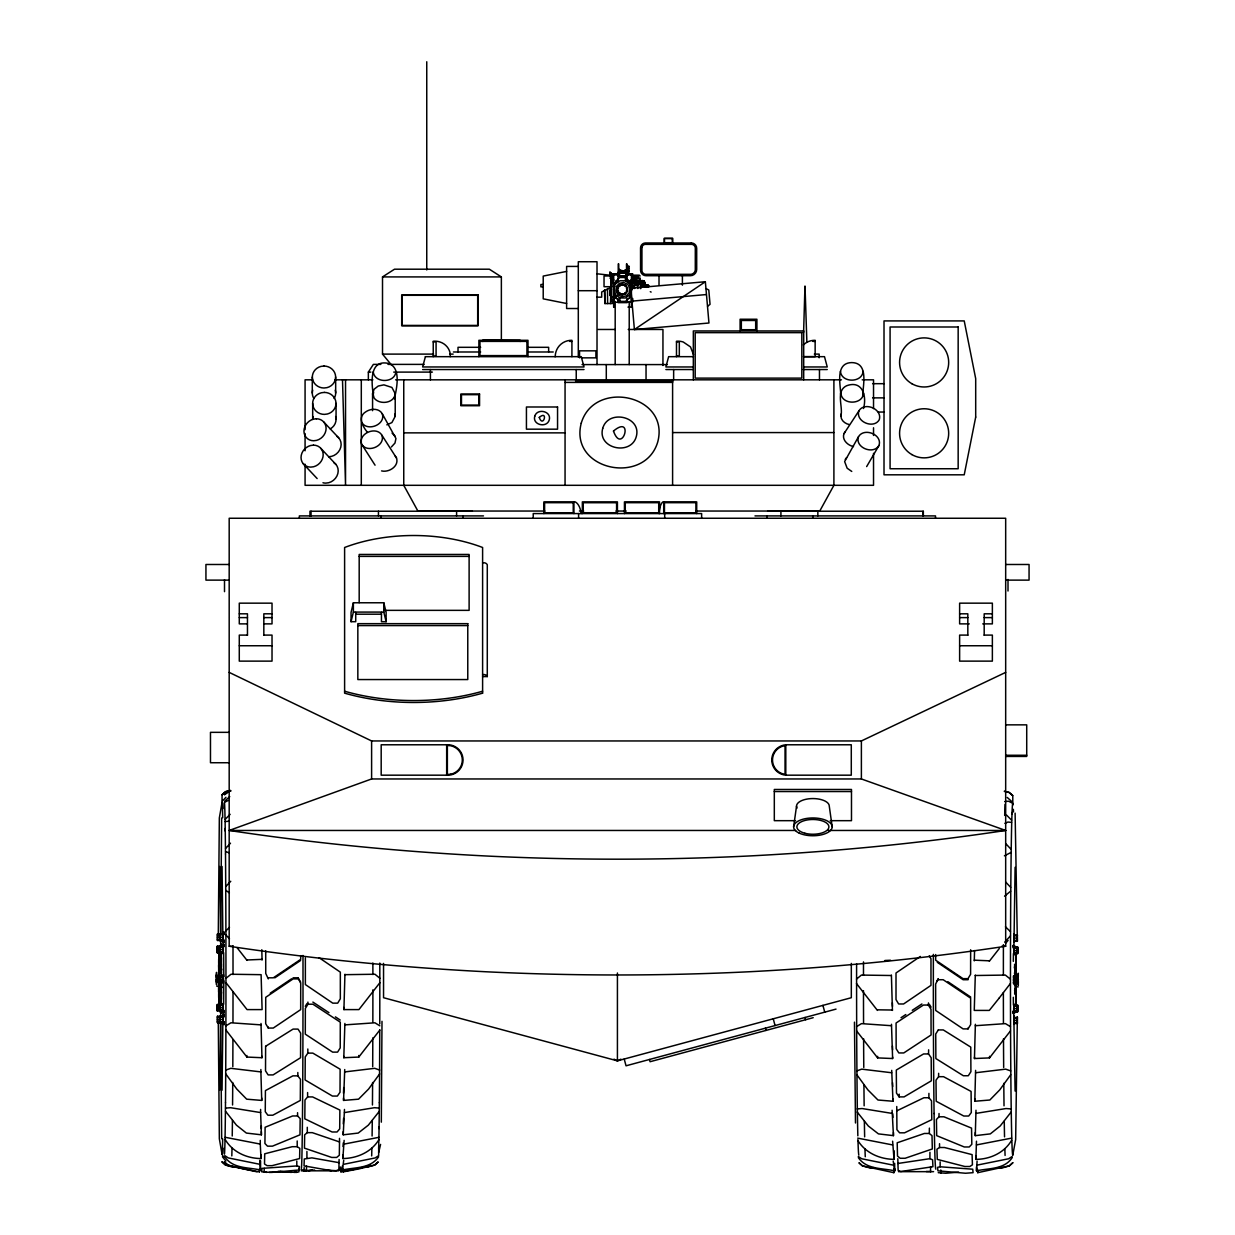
<?xml version="1.0" encoding="UTF-8"?>
<svg xmlns="http://www.w3.org/2000/svg" width="1235" height="1235" viewBox="0 0 1235 1235"><rect width="100%" height="100%" fill="white"/><g stroke="black" fill="none" stroke-linecap="round" stroke-linejoin="round"><path stroke-width="1.5" d="M216.496 979.509L216.526 984.635L216.48 976.916L216.48 980.081L216.588 978.506M218.811 978.506L218.811 976.916L218.811 980.081L218.919 978.506M219.089 985.515L219.058 980.436M221.435 985.515L221.405 980.436M222.686 817.724A177.763 1.575 -90 0 0 222.053 802.488L222.053 794.784L225.526 791.666L230.528 790.431M223.01 1020.758L223.01 1018.304M223.273 1009.041L223.273 1006.602M223.381 980.312L223.381 977.873M223.288 950.919L223.288 948.48M223.797 980.436L223.658 1004.302M238.509 1166.766L235.206 1167.214L227.811 1165.037L224.384 1161.919L227.811 1165.037L243.65 1168.881L259.412 1171.845L259.412 1169.144M260.57 1160.854L260.57 1169.993C248.096 1167.245 232.674 1168.789 224.77 1156.794M356.714 1168.881L340.953 1171.845L340.953 1169.144M363.707 1166.766L367.088 1167.214L374.668 1165.037L378.203 1161.919L374.776 1165.037L359.045 1168.881L343.284 1171.845L343.284 1169.144M609.997 295.474L609.997 287.446L611.294 287.523L611.294 295.474L609.997 295.474L609.997 291.12L611.294 291.12M611.294 285.625L611.294 279.187M611.294 273.151L609.997 273.105M611.665 300.723L611.665 296.678L613.841 296.678L613.841 300.723M618.025 281.611L618.148 274.618L612.606 273.954L619.059 274.046M613.841 296.678L613.841 282.707L611.665 282.707L611.665 300.491L613.841 300.491M615.57 274.016L614.088 273.969M618.226 263.95L618.241 276.038L626.593 276.038L626.485 263.95M618.75 268.782L618.75 269.57M618.75 263.95L618.75 275.127M626.994 263.95L627.148 281.611M627.982 307.114L631.564 307.114L631.564 298.561M626.963 274.556L632.768 273.954L625.883 274.046M634.281 278.137C633.925 274.263 635.546 279.249 633.262 278.153M637.013 278.168L637.013 276.64L638.001 276.563L638.001 278.184L632.922 278.168L640.162 278.23L640.317 283.726L643.064 283.294L641.737 283.494M607.481 288.527L607.62 303.563M619.862 301.371L619.862 297.959L615.354 294.686L613.61 289.376L616.25 280.777L619.862 277.504L625.435 277.504L629.047 280.777L631.687 289.376L629.387 298.098L625.435 301.371L619.862 301.371L615.91 298.098L613.625 289.376M626.407 275.914L626.407 273.043L618.611 273.105M858.325 1157.627C866.476 1169.622 882.022 1168.001 894.665 1170.826L893.198 1161.116M894.665 1170.826L894.68 1163.37M935.667 954.547L935.651 960.197L963.022 978.645L967.978 978.645L970.602 974.291L970.648 949.792M940.144 1166.782L972.732 1169.205L973.072 1172.679L965.554 1173.25L937.921 1170.826L937.566 1167.353L940.144 1166.782L940.144 1161.857M1012.206 1157.627C1004.348 1169.622 988.942 1168.078 976.499 1170.826L976.514 1166.751M976.499 1170.826L977.086 1161.116M1013.75 1007.42L1013.75 1009.859M1013.58 981.146L1013.58 978.707M1013.734 951.753L1013.734 949.314M1014.136 1021.577L1014.136 1019.137M1014.12 939.31L1014.12 936.871M1015.602 977.58L1015.618 972.331M1018.242 980.328L1018.288 985.453L1018.211 977.75L1018.211 980.914L1018.366 979.324M223.01 936.037L223.01 940.591L217.453 940.468L217.453 934.046L222.979 934.046L223.01 934.895L217.483 934.988L217.453 934.046M217.468 1021.762L217.453 1016.235L222.979 1016.235L222.995 1019.508L217.483 1019.508L217.437 1021.669L217.453 1022.657L222.979 1022.657L222.995 1021.762L217.468 1021.762L217.453 1022.657M217.715 952.849L217.7 951.861L223.257 951.938L223.242 952.849L217.715 952.849L217.715 946.411L223.242 946.411L223.257 947.399L217.746 947.399L217.715 946.411M217.73 1005.506L217.715 1010.956L217.715 1004.534L223.242 1004.534L223.257 1005.506L217.73 1005.506L217.715 1004.534M218.302 933.459L219.336 817.956L222.053 802.457M218.672 972.717L218.657 964.967M219.058 984.28L218.919 1004.642M220.154 982.211L220.17 975.789L223.35 975.789L223.35 983.724L223.303 981.285L223.35 982.211L220.154 982.211L220.17 975.789M220.633 933.459L221.667 817.956M220.617 1021.669L219.722 1090.227M220.664 1011.156L220.664 1017.161M221.003 972.717L221.034 959.363M221.42 993.388L221.389 984.28M222.948 940.591L222.979 941.965L223.01 937.257L217.483 937.257L217.453 940.468M223.026 1007.312L222.053 1090.227M223.211 946.242C223.319 942.089 223.303 957.758 223.211 952.911M223.211 1004.364C223.35 999.763 223.195 1017.794 223.257 1010.045L217.73 1010.045M382.001 1021.33L381.322 1122.167M894.063 1150.727L894.032 1159.372C879.613 1159.14 865.349 1152.888 857.738 1140.337M897.799 1163.493L929.909 1158.677L932.595 1159.819L932.934 1166.705L900.809 1171.521L898.138 1170.379L897.814 1158.708M929.909 1158.677L929.94 1152.301M634.574 288.527L634.589 283.587M636.812 281.92L636.596 285.609L634.759 284.914L633.879 282.074C635.392 279.836 639.02 281.873 636.102 281.271M894.032 1159.372L892.612 1141.202M939.526 1147.516L944.482 1147.516L972.099 1154.632L972.424 1164.821L969.846 1166.504L964.89 1166.504L937.272 1159.387L936.948 1149.198L939.526 1147.516L939.542 1143.703M1011.619 1140.337C1004.225 1152.857 990.177 1159.264 975.866 1159.372L975.882 1155.605M975.866 1159.372L976.484 1141.202M1013.688 979.772L1016.868 979.772L1016.822 983.045L1013.642 983.045L1013.673 982.057C1013.611 990.408 1013.534 969.614 1013.688 977.394M1013.796 953.667L1013.827 952.694L1013.796 953.667L1016.976 953.667L1017.007 952.694L1013.765 952.772L1013.796 955.18L1015.108 867.294M1014.228 940.437C1014.105 948.449 1014.089 927.717 1014.228 935.729M1014.228 1023.537C1014.074 1028.585 1014.12 1010.384 1014.244 1017.841L1017.362 1017.053L1017.378 1023.491L1014.182 1023.491L1014.167 1022.58L1017.347 1022.58L1017.378 1023.491M1015.679 973.55L1015.649 965.801M1016.235 985.113L1015.957 1006.401L1015.757 995.132M1016.791 977.611L1013.611 977.611L1013.642 976.623L1016.822 976.623L1016.775 979.895L1013.595 979.895M1016.976 947.245L1017.007 948.156L1013.765 948.218L1013.796 947.245L1016.976 947.245L1016.93 950.502L1013.75 950.502M1016.976 953.667L1017.022 950.41M1016.992 1005.367L1017.022 1006.263L1013.781 1006.34L1013.796 1005.367L1016.992 1005.367L1016.992 1011.789L1013.812 1011.789L1013.781 1010.878L1016.961 1010.878L1016.992 1011.789M1017.362 941.302L1017.331 940.36L1014.151 940.36L1014.182 941.302L1017.362 941.302L1017.362 934.88L1014.182 934.88L1014.151 935.806L1017.331 935.806L1017.362 934.88M218.688 967.329L218.688 959.363M219.027 989.667L218.857 1000.844L218.765 997.849M220.664 1021.885L220.648 1024.016L220.602 1021.716L220.633 1022.657M221.034 967.329L221.142 952.355M221.374 989.667L221.327 1004.302M221.25 981.563L221.204 984.635L221.173 983.801M221.374 999.563L221.405 992.029M221.559 1011.419L221.574 1010.292M223.01 1021.885L222.979 1024.155L222.933 1021.716M222.933 1017.007L222.979 1014.722L223.01 1017.161L217.468 1017.223L217.453 1016.235M224.075 934.571L224.091 933.475M223.905 1011.419L223.905 1010.292M224.091 1017.007L224.091 1015.587M224.152 1021.885L224.122 1024.803L224.091 1023.475M929.337 1133.468L924.382 1133.468L897.197 1142.776L897.505 1156.083L900.176 1158.276L905.132 1158.276L932.317 1148.967L932.008 1135.675L929.337 1133.468L929.384 1128.111M1013.734 948.171L1013.41 945.639L1013.842 948.032M1013.858 1010.878L1013.812 1013.287L1013.75 1011.002M604.409 290.179L604.949 303.563L612.22 303.563L612.421 300.198M604.841 290.179L604.949 303.563M632.505 288.527L632.829 278.601L634.867 278.215L634.636 281.92M632.86 288.542L632.891 285.239M857.229 1112.056L868.313 1125.996L878.44 1133.884L893.445 1135.644L892.102 1110.25M893.445 1135.644L893.476 1132.464M939.001 1116.795L943.957 1116.795L971.544 1128.111L971.821 1144.305L969.243 1146.975L964.288 1146.975L936.701 1135.66L936.423 1119.466L939.001 1116.795L939.032 1113.507M1011.11 1112.056L1000.196 1125.996L990.331 1133.884L975.279 1135.644L975.31 1132.464M975.279 1135.644L975.99 1110.25M1013.317 961.355L1013.426 953.543M1013.364 947.971L1013.364 946.55M1013.456 1012.268L1013.456 1010.847M1014.506 947.971L1014.568 945.639L1014.614 948.017L1014.568 947.137L1017.748 947.137L1017.748 953.559L1017.748 947.137M1014.599 1011.82L1014.614 1010.847L1014.553 1013.194L1014.506 1010.817L1014.553 1011.681L1017.733 1011.681L1017.733 1005.259L1017.733 1011.681M1015.71 968.163L1015.957 952.262L1016.204 968.163M1016.204 990.501L1015.957 1001.662L1015.818 998.683M218.719 962.713L218.796 952.355M220.664 940.591L220.633 941.965L220.602 940.591M220.926 953.019L220.895 954.161M220.926 1011.125L220.895 1012.468L220.864 1011.033M220.88 1003.623L220.911 1003.206M221.559 1010.956L221.528 1012.993L221.544 1011.712M222.948 933.922L222.979 932.533L222.995 934.988M224.091 933.922L224.137 932.703M224.152 940.591L224.122 942.614L224.106 941.332M223.905 1010.956L223.875 1012.993L223.89 1011.712M224.091 1016.05L224.137 1014.908M224.137 1024.139L224.152 1023.306M928.921 1093.376L928.874 1097.745L931.53 1100.848L931.777 1119.666L904.56 1132.819L899.605 1132.819L896.934 1129.716L896.749 1106.514M339.517 1141.943L339.316 1155.25L336.661 1157.442L331.706 1157.442L304.458 1148.149L304.659 1134.841L307.314 1132.649L312.27 1132.649L339.517 1141.943L339.501 1138.361M938.585 1076.688L943.54 1076.688L971.08 1091.431L971.297 1112.55L968.719 1116.023L963.763 1116.023L936.207 1101.28L936.007 1080.162L938.585 1076.688L938.646 1073.323M1013.395 1013.024L1013.456 1011.82M1015.757 963.532L1015.957 957.001L1016.158 963.532M1016.004 974.029C1015.818 972.871 1015.803 985.792 1016.004 984.635M856.843 1074.728L867.865 1089.857L877.977 1100.014L892.967 1101.249L891.716 1070.374M892.967 1101.249L893.013 1098.857M1010.724 1074.728L999.763 1089.857L989.853 1100.014L974.801 1101.249L974.847 1098.857M974.801 1101.249L975.604 1070.374M217.19 946.319L217.19 952.741L217.19 946.319L222.717 946.319M223.226 1010.956L217.206 1010.847L217.206 1004.425L217.236 1007.621M378.991 1128.605L379.022 1126.814M218.765 959.163L218.857 956.168L218.965 959.163M221.096 959.163L221.204 956.168L221.297 959.163M221.297 997.849L221.204 1000.844L221.096 997.849M221.266 1004.642L221.327 1001.94M224.106 933.166L224.122 931.9L224.152 933.922M223.35 975.789L223.319 976.684L223.35 974.291L223.381 976.731L220.185 976.777M223.35 982.211L223.365 981.316L220.139 981.223M222.948 1017.131L222.979 1016.235M224.106 1015.309L224.122 1014.089L224.137 1015.402M928.627 1049.812L928.535 1053.949L931.19 1057.747L931.36 1080.795L904.082 1096.896L899.126 1096.896L899.188 1094.148M450.219 356.668C450.976 350.092 446.159 343.901 440 342.002A17.012 17.012 0 0 0 433.238 341.246L433.238 356.668M1010.462 1030.901L989.513 1057.901L974.461 1058.534L975.372 1024.278M999.3 997.942L989.312 1010.415L974.261 1010.415L975.295 975.11M803.599 332.339L804.958 286.273M892.673 1057.098L892.612 1058.534L877.622 1057.901L877.668 1056.311M989.513 1057.901L989.559 1056.311M379.886 982.705L358.922 1009.597L343.917 1009.597L344.935 974.276M610.476 303.563L610.723 295.165M1013.812 1011.789L1013.827 1010.817M1014.182 1017.053L1014.151 1018.041L1017.393 1017.964M1017.362 1017.053L1015.664 1139.581L1012.777 1155.065M974.291 960.861L974.554 950.549M1014.182 941.302L1014.213 940.36M339.1 1159.48L338.884 1169.56L336.229 1170.687L325.299 1170.054M379.809 1030.067L358.798 1057.067L343.793 1057.716L344.889 1023.445M1012.144 813.973L1012.206 812.398M617.222 290.981L617.33 287.631L619.383 285.007L622.594 284.096L625.728 285.223L627.596 288.002L627.488 291.337L625.435 293.961L622.224 294.887L619.09 293.745L617.222 290.981L618.411 290.626M622.224 294.887L622.27 293.637M622.548 285.331L622.594 284.096M892.612 1058.534L891.485 1024.278M974.461 1058.534L974.508 1057.098M343.484 1093.253L343.731 1087.572M379.639 1073.91L368.617 1089.023L358.551 1099.181L343.562 1100.416L344.735 1069.541M618.534 274.757L618.673 271.422L624.771 270.959L625.296 269.94L626.546 270.094L626.608 273.522M928.365 1005.043L923.409 1005.043L896.07 1023.012L896.162 1048.716L898.802 1052.946L903.758 1052.946L931.082 1034.992L931.005 1009.288L928.365 1005.043L928.458 1002.913M262.067 960.043L261.805 949.73M343.284 1123.943L343.592 1118.416M379.377 1111.238L368.323 1125.162L358.227 1133.066L343.237 1134.811L344.472 1109.431M221.189 972.578L221.25 976.916M224.137 941.811L224.091 940.591M268.288 978.892L265.741 973.458L265.71 950.857M264.29 1168.372L264.058 1171.845L266.637 1172.416M892.473 1010.029L877.483 1009.813M247.031 960.382L237.074 947.677M342.975 1146.481L343.299 1142.9M379.022 1139.504C371.473 1152.054 357.224 1158.337 342.836 1158.553L344.133 1140.368M1014.506 965.909L1015.201 972.007L1014.769 969.938M938.245 979.725L943.2 979.725L970.633 998.158L970.679 1024.541L968.055 1028.894L963.099 1028.894L935.682 1010.446L935.636 984.063L938.353 978.645L936.609 981.547M968.055 1028.894L968.163 1027.813M1014.568 990.841L1015.803 986.425L1014.63 992.446M618.287 274.957L618.658 271.468L620.526 273.522M634.759 284.914L636.318 281.734M636.457 280.083L636.581 279.125L636.766 280.577M1014.63 994.113L1015.046 990.949M892.426 1010.415L891.408 975.11M793.626 826.863L796.529 806.115M221.497 970.478L221.775 969.058M629.387 298.098L631.672 289.33L629.047 280.777M373.634 396.713C371.689 385.32 368.478 359.755 387.497 363.229C401.931 366.471 396.558 389.01 394.382 398.828M372.569 410.684L372.569 393.656L374.097 389.257L378.234 386.03L383.9 384.857L391.896 387.435L395.215 393.656L395.215 416.349L391.896 422.571L386.833 424.855M373.248 394.428L373.634 392.159M395.895 371.735C394.891 383.375 374.251 383.375 373.248 371.735M395.215 393.656C394.227 405.296 373.572 405.296 372.569 393.656M840.85 396.373C840.834 385.706 834.428 362.812 851.779 362.596C869.147 362.812 862.74 385.706 862.709 396.373M840.464 394.104L840.85 391.819M849.279 424.578C845.157 423.728 841.035 420.595 840.896 416.087C843.32 406.824 835.308 391.233 846.562 385.768C862.138 379.917 867.063 395.555 863.527 408.523M840.896 416.087L841.282 413.802M863.095 371.395C862.107 383.051 841.452 383.051 840.464 371.395M863.527 393.378C862.539 405.034 841.884 405.034 840.896 393.378M644.655 284.899L640.872 285.455L639.854 283.788L640.209 281.703L641.953 280.484L644.13 280.978L645.288 282.892L644.608 285.023L642.941 283.788M630.097 285.609L632.042 283.849L630.251 280.577M636.596 285.609L638.557 283.849L637.275 281.719M631.872 284.791L632.938 281.935L630.962 281.24M638.387 284.791L639.437 281.935L637.461 281.24M259.412 1171.845L260.122 1168.387M340.721 1167.152L340.057 1169.993L340.057 1167.276M378.636 1156.794C370.531 1168.789 355.001 1167.183 342.404 1169.993L343.731 1160.283M378.636 1152.595L380.581 1144.413M381.445 612.39L381.445 621.699L386.123 621.699L386.123 612.39L383.792 602.773L353.38 602.773L351.049 612.39L351.049 621.699L355.726 621.699L355.726 612.39M351.049 621.699L353.38 612.081L353.38 602.773M1015.247 983.091L1014.784 984.959A6.283 0.911 -86.8 0 1 1014.537 985.175M647.819 284.822C645.442 288.234 652.049 286.875 647.727 284.806L645.612 285.007L644.253 286.628L646.414 287.338M858.85 410.977C855.392 421.675 873.716 429.394 879.243 419.761C882.701 409.078 864.376 401.344 858.85 410.977L843.968 433.67C841.683 439.845 847.858 445.464 853.493 446.561M999.3 948.511L989.343 961.216M616.25 280.777L615.339 284.065L619.862 280.777L625.435 280.777L629.912 284.05M866.646 466.598L878.949 445.526C882.763 434.658 864.114 427.171 858.495 436.727L844.632 461.55L847.148 468.219L851.764 471.446M858.495 436.727C854.697 447.579 873.33 455.082 878.949 445.526M624.771 270.959L625.003 270.172M633.787 283.047L634.512 280.052L636.287 280.793M873.531 1167.6L870.135 1168.032L862.509 1165.871L858.958 1162.753L862.354 1165.871L893.847 1172.679L895.329 1169.221M642.74 286.011L642.509 284.05M645.288 282.892L643.064 283.294M305.277 1006.324L307.036 1003.499M307.978 1004.209L305.354 1008.455L305.292 1034.158L332.632 1052.127L337.587 1052.127L340.227 1047.882L340.289 1022.179L312.934 1004.209L307.978 1004.209L307.916 1002.079M368.354 379.824L368.354 372.105L373.371 364.387L380.843 364.387M843.968 433.67L845.203 431.849M644.13 280.978L642.787 282.846M307.87 1053.115L305.23 1056.913L305.107 1079.961L332.416 1096.062L337.371 1096.062L340.011 1092.265L340.134 1069.217L312.825 1053.115L307.87 1053.115L307.808 1048.994M845.249 459.435L846.562 457.614M642.015 283.926L640.872 285.455M1010.369 983.539L999.285 997.942M619.09 293.745L619.846 292.757M624.972 286.211L625.728 285.223M225.542 848.507L230.497 843.181M225.202 819.345L230.142 814.313M307.638 1096.927L304.983 1100.03L304.813 1118.833L332.091 1131.986L337.047 1131.986L339.702 1128.883L339.872 1110.064L312.594 1096.927L307.638 1096.927L307.592 1092.543M1004.719 942.182L1010.431 935.868M1005.614 943.262L1008.1 940.391M225.804 886.514L230.76 881.265M222.47 801.021L225.959 797.285M224.816 801.021L229.741 796.621M619.63 274.216L613.795 274.633L618.905 274.633M612.606 274.571L613.193 273.969L612.606 279.913M614.382 274.031L614.536 274.633M634.435 276.64L638.001 276.64M225.974 930.789L229.494 927.284M1004.564 896.193L1010.662 891.161M1012.824 1162.753L1009.396 1165.871L1002.017 1168.032L998.745 1167.6M222.084 794.784L225.634 791.666L230.189 790.554M1012.777 1162.753L1009.227 1165.871L977.734 1172.679L977.163 1169.221M391.372 446.993L394.984 443.041L395.956 438.502L382.232 413.679C378.898 407.951 370.593 408.43 365.73 411.857C357.486 416.828 362.673 426.677 367.397 432.204M856.488 979.123L861.397 975.079L891.361 975.511M226.02 978.29L231.007 974.245L261.11 974.677L262.098 1009.597L247.046 1009.597L226.02 982.705M630.761 280.762L632.181 279.944L632.752 282.877M637.26 280.762L638.696 279.944L639.267 282.877M707.578 306.234L710.048 304.366L708.782 289.993L706.034 288.589M630.004 294.656L625.527 297.99L619.862 297.959M1004.41 855.824L1011.033 852.459M920.353 956.446L896.008 972.979L896.008 999.594L898.632 1003.978L903.588 1003.978L930.974 985.376L930.974 958.777L929.229 955.844M634.404 329.529L705.355 281.734L708.952 323.014L634.404 329.529L630.792 288.264L705.355 281.734M274.772 977.873L300.614 960.459M270.218 993.172L291.537 978.83M901.01 1017.702L905.826 1014.537M912.264 1010.307L921.897 1003.962M1012.144 1156.485L1008.609 1158.77L977.07 1165.13M390.986 364.387L382.51 354.105L382.51 276.918L394.521 269.199L489.338 269.199L501.364 276.918L501.364 340.598M641.953 280.484L642.277 282.722M856.581 1026.64L861.474 1023.63L891.438 1025.714M225.974 1025.806L230.96 1022.796L261.048 1024.88L261.959 1057.716L246.923 1057.067L225.959 1030.067M224.847 802.163L228.398 800.373M640.209 281.703L641.845 282.985M383.545 963.408L383.545 997.71L617.423 1060.865L620.896 1059.167M896.687 1110.898L923.919 1097.745L928.874 1097.745M229.185 672.396L371.611 740.954L861.382 740.954L1005.676 672.396M339.116 1162.675L311.884 1157.859L304.273 1158.986L304.042 1165.871L331.273 1170.687M1004.889 823.344L1007.945 822.047L1011.527 822.387M379.068 1137.296L344.148 1144.089M1011.573 1138.13L976.468 1144.922M229.185 830.46L371.611 778.961L861.382 778.961L1005.676 830.46C920.723 843.258 835.122 851.563 749.336 855.963A2396.379 2126.222 0 0 1 485.525 855.963C399.739 851.579 314.138 843.258 229.185 830.46L795.664 830.46M626.407 288.342L627.596 288.002M613.965 1059.167L617.423 1060.865L851.316 997.71L851.316 963.408M836.033 1009.103L626.037 1065.805L624.215 1059.028M813.201 1017.686L650.073 1061.729L649.471 1059.476M856.812 1070.915L861.706 1069.139L891.67 1072.752M229.309 791.311L224.384 794.784L227.966 791.666L231.007 790.925M358.49 1168.449L370.994 1165.392M225.804 1070.081L230.806 1068.321L260.894 1071.918L261.727 1100.416L246.691 1099.181L236.75 1089.023L225.789 1073.91M294.023 1172.416L296.601 1171.845M566.618 271.407L543.215 276.084L543.215 298.839L566.618 303.517M343.731 1164.296L375.193 1157.936L378.666 1155.651L378.666 1147.824M308.657 1170.687L312.285 1170.054M314.616 1170.054L303.702 1170.687L301.047 1169.56M1005.676 946.257C920.723 959.039 835.122 967.36 749.336 971.744A2396.379 2126.222 0 0 1 485.525 971.744C399.739 967.36 314.138 959.039 229.185 946.257L229.185 518.252L1005.676 518.252L1005.676 946.257L1001.817 946.257M344.488 1112.581L374.498 1107.702L379.407 1108.119M975.943 1113.399L1006.046 1108.536L1011.064 1108.937M236.178 1166.766L232.875 1167.214L225.465 1165.037L222.007 1161.919M328.695 456.749L331.582 456.363A11.702 10.328 -43.2 0 0 340.783 447.193A11.702 10.328 -43.2 0 0 336.738 436.233M216.619 986.086L219.151 986.503M218.965 986.086L221.389 985.808L221.821 987.63M1014.352 967.499L1015.772 971.945L1014.614 965.878M1004.703 801.577L1008.516 801.206L1012.098 802.997M344.766 1071.918L374.745 1068.321L379.654 1070.081M975.557 1072.752L1005.676 1069.139L1010.693 1070.915M634.744 276.347L633.262 276.331L637.708 276.347M225.233 821.553L228.784 821.229M632.258 301.108L706.127 294.578M269.261 1172.416L280.283 1171.444M958.653 1172.123L945.748 1173.25L938.229 1172.679M344.92 1024.88L374.915 1022.796L379.824 1025.806M975.31 1025.714L1005.444 1023.63L1010.446 1026.64M884.908 960.49L890.528 960.259M247.062 959.981L262.113 959.348M647.263 286.937L645.704 285.007M634.281 276.594L633.262 276.609M637.013 276.64L633.262 276.686M629.804 274.016L631.286 273.969M630.714 274.571L631.594 274.571L625.744 274.216L625.759 275.837M618.55 274.309L619.352 274.309M578.304 266.42L566.618 266.42L566.618 308.518L578.304 308.518M626.778 266.822L628.862 266.822M626.778 268.35L628.862 268.35M626.778 270.218L628.862 270.218L628.862 271.731L626.778 271.731M626.963 273.12L628.291 273.12L628.291 274.556L628.291 268.798M597.014 273.784L611.047 275.343L611.047 287.338L601.692 292.016L601.692 297.172L597.014 297.172M609.997 274.355L611.294 274.355M626.021 274.633L631.594 274.633L630.992 274.046M610.507 275.173L611.325 275.173M618.025 275.868L627.148 275.868M382.51 276.918L501.364 276.918M610.43 278.215L612.421 278.601L612.699 283.587M612.606 279.897L613.795 279.913M630.992 279.897L632.768 279.897M543.215 284.513L540.884 284.513L540.884 286.86L543.215 286.86M611.665 286.397L613.841 286.397M805.019 286.273L806.872 341.925M611.047 286.705L604.038 286.705L604.038 275.992L612.174 275.93M578.304 290.704L597.014 290.704M609.997 292.957L611.294 292.957M609.997 294.64L611.294 295.474M631.564 302.251L613.702 302.251L613.702 307.114L613.702 274.602M598.08 329.467L615.107 329.467M628.229 329.467L662.948 329.467L662.948 365.498M569.582 341.385L571.913 341.385M812.815 341.385L815.146 341.385M433.238 341.925L436.079 341.925L436.079 355.989L433.238 355.989M676.487 341.925L679.312 341.925L679.312 355.989L676.487 355.989M480.662 347.313L458.015 347.313L458.015 351.99M527.854 347.313L548.649 347.313L548.649 351.99M453.415 351.99L480.662 351.99M527.854 351.99L553.234 351.99M382.51 354.105L433.624 354.105M449.694 354.105L453.152 354.105M814.328 354.105L819.16 354.105L819.16 357.779M693.468 356.668L668.629 356.668L665.881 366.965L693.221 366.965M803.445 356.668L824.501 356.668L827.249 366.965L803.614 366.965M804.031 356.683L815.146 356.668L815.146 340.304L812.985 340.397A16.256 16.256 0 0 0 803.337 344.951M581.361 357.857L595.918 357.857L595.918 350.833L579.539 350.833L579.539 357.857M388.006 364.387L424.192 364.387M582.04 364.587L667.363 364.587M422.648 369.543L584.016 369.543M665.881 369.543L693.344 369.543M803.09 369.543L827.249 369.543M368.354 372.105L370.855 372.105M393.718 372.105L432.404 372.105M312.64 379.824L305.076 379.824L305.076 429.687M335.025 379.824L372.877 379.824M395.617 379.824L841.452 379.824M862.2 379.824L873.531 379.824L873.531 408.6M575.51 380.967L672.982 380.967M565.059 382.402L672.596 382.402M872.605 383.684L884.013 383.684M872.605 397.871L884.013 397.871M878.301 412.042L884.013 412.042M672.596 432.574L833.903 432.574M403.752 432.867L565.059 432.867M544.805 511.043L417.893 511.043L403.752 485.309L403.752 379.824M579.416 511.043L583.676 511.043M615.941 511.043L626.222 511.043M696.123 511.043L819.762 511.043L833.903 485.309L833.903 379.824M472.387 511.228L309.954 511.228L309.954 515.906M767.614 511.228L923.348 511.228L923.348 515.906M483.487 515.906L299.349 515.906L299.349 518.252M754.986 515.906L935.512 515.906L935.512 518.252M359.184 556.383L469.115 556.383M229.324 564.488L205.936 564.488L205.936 580.126L229.324 580.126M1005.676 564.488L1029.064 564.488L1029.064 580.126L1005.676 580.126M384.255 610.352L469.115 610.352L469.115 554.453L359.184 554.453L359.184 602.649M353.38 612.081L383.792 612.081L386.123 621.699M239.281 613.81L247.463 613.81L247.463 635.346M272.024 613.81L263.827 613.81L263.827 635.346M959.626 613.81L967.823 613.81L967.823 635.346M992.369 613.81L984.187 613.81L984.187 635.346M355.726 614.196L381.445 614.196M239.281 617.608L247.463 617.608M263.827 617.608L272.024 617.608M959.626 617.608L967.823 617.608M984.187 617.608L992.369 617.608M246.985 623.876L239.281 623.876L239.281 603.159L272.024 603.159L272.024 623.876L264.321 623.876M969.259 623.876L959.626 623.876L959.626 603.159L992.369 603.159L992.369 623.876L982.751 623.876M357.841 625.589L467.772 625.589M247.463 635.099L239.281 635.099L239.281 661.126L272.024 661.126L272.024 635.099L263.827 635.099M967.823 635.099L959.626 635.099L959.626 661.126L992.369 661.126L992.369 635.099L984.187 635.099M239.281 645.751L272.024 645.751M959.626 645.751L992.369 645.751M482.607 676.579L487.285 676.579L487.285 564.781A3.798 3.118 0 0 0 482.607 562.867M1005.676 724.852L1026.717 724.852L1026.717 756.438L1005.676 756.438M229.185 732.34L210.475 732.34L210.475 762.736L229.185 762.736M446.669 744.782L381.183 744.782L381.183 775.179L446.669 775.179A15.237 15.237 0 0 0 463.032 759.988A15.237 15.237 0 0 0 446.669 744.782L446.669 775.179M785.8 744.782L851.286 744.782L851.286 775.179L785.8 775.179A15.252 15.252 0 0 1 771.767 759.988A15.252 15.252 0 0 1 785.8 744.782L785.8 775.179M1005.676 755.264L1026.717 755.264M774.314 791.542L851.486 791.542M795.541 820.673L774.314 820.673L774.314 789.474L851.486 789.474L851.486 820.673L830.26 820.673M828.407 830.46L1005.676 830.46M1014.136 938.091L1017.316 938.091M217.483 939.526L222.995 939.526M229.185 946.257L233.044 946.257M217.7 951.861L217.684 949.576L223.273 949.684M344.982 974.677L374.961 974.245L379.886 978.29M975.249 975.511L1005.367 975.079L1010.369 979.123M1016.822 983.045L1016.853 977.518L1013.673 977.518L1013.642 976.623M268.365 977.811L273.321 977.811L300.692 959.379L300.692 955.612M293.065 977.811L298.021 977.811L300.63 982.165M220.185 979.062L223.381 979.062M298.098 978.892L293.143 978.892L265.726 997.324L265.695 1023.707L268.304 1028.06L273.259 1028.06L300.676 1009.628L300.707 983.245L298.021 977.811M1016.853 982.057L1013.611 982.149L1013.642 983.045M217.746 1007.791L223.257 1007.791M1016.945 1008.625L1013.765 1008.625L1013.796 1003.854L1013.858 1006.154M1014.151 1020.342L1017.331 1020.342M928.535 1053.949L923.579 1053.949L896.301 1070.05L896.486 1093.099L899.126 1096.896M297.851 1075.855L292.896 1075.855L265.417 1090.613L265.263 1111.716L267.872 1115.205L272.827 1115.205L300.306 1100.447L300.46 1079.328L297.851 1075.855L297.82 1072.505M297.589 1115.961L292.633 1115.961L265.108 1127.277L264.923 1143.486L267.501 1146.157L272.456 1146.157L299.981 1134.826L300.167 1118.632L297.589 1115.961L297.558 1112.689M297.218 1146.697L292.263 1146.697L264.722 1153.814L264.506 1163.987L267.084 1165.67L272.04 1165.67L299.596 1158.553L299.812 1148.365L297.218 1146.697L297.203 1140.97M296.801 1165.948L261.959 1168.372L261.727 1171.845L271.592 1172.416L299.148 1169.993L299.395 1166.519L296.801 1165.948L296.801 1161.039M301.247 1170.826L338.668 1170.826M926.265 1171.521L931.221 1171.521M898.447 1171.66L933.583 1171.66M634.064 275.173L639.375 275.173M633.277 275.93L640.224 275.93M612.251 278.168C610.368 279.187 610.044 275.775 611.989 276.609M618.241 272.456L626.593 272.472M610.229 276.362L611.989 276.378L610.754 276.3M610.121 276.671L611.989 276.686M610.121 278.199L611.989 278.215M554.932 356.668L555.241 356.683A16.256 16.256 0 0 1 569.736 340.397L571.913 340.304L571.913 356.668M1014.506 973.103L1015.618 977.456M651.138 292.077L650.274 291.692M974.245 960.166L989.297 960.815M225.542 1108.119L230.544 1107.702L260.616 1112.581L261.403 1134.811L246.367 1133.066L236.456 1125.162L225.511 1111.238M857.198 1108.937L862.076 1108.536L892.071 1113.399M280.376 1171.444L291.398 1172.416M278.045 1171.444L296.354 1172.416L298.947 1171.845L298.7 1168.372M381.553 470.906C388.871 472.743 399.245 466.259 396.512 458.015L381.97 435.322C376.428 425.704 358.026 433.377 361.562 444.106L375.054 465.194M1015.155 986.564L1018.211 986.919M637.661 281.148L641.968 281.703M637.507 281.673L641.814 282.244M631.162 281.148L635.469 281.703L630.992 281.673M260.986 1154.787L261.002 1158.553C246.676 1158.415 232.597 1152.039 225.171 1139.504M892.581 1144.922L857.692 1138.13M261.002 1158.553L260.276 1144.089L225.202 1137.296M893.183 1165.13L861.721 1158.77L858.279 1156.485M260.57 1169.993L259.859 1164.296L228.336 1157.936L224.816 1155.651M257.065 1171.845L225.573 1165.037L222.053 1161.919M1004.564 791.388L1009.149 792.5L1012.777 795.618L1012.793 803.429M1004.302 791.264L1009.304 792.5L1012.715 795.618M225.573 851.625L229.123 852.767M617.33 287.631L618.503 288.064M626.315 290.904L627.488 291.337M303.378 1169.56L306.033 1170.687M1007.235 797.455L1012.144 801.855M612.421 278.601L612.251 283.587M222.47 1155.651L224.832 1157.18M1006.633 815.146L1011.573 820.179M312.872 1002.079L328.958 1012.654M335.395 1016.868L340.212 1020.048M947.878 981.717L970.741 997.077M937.288 962.312L963.13 979.725L968.086 979.725L967.978 978.645M319.031 957.681L340.335 972.146L340.335 998.76L337.711 1003.144L332.755 1003.144L305.369 984.557L305.369 957.943M225.82 890.342L229.37 892.874M392.097 433.161L395.339 436.372M1006.124 844.014L1011.079 849.34M1005.722 882.099L1010.693 887.347M1005.46 926.806L1010.446 931.607M643.497 283.494L646.569 286.566M632.768 274.571L632.181 273.969L632.768 279.913M323.771 422L338.807 437.977M320.838 448.367L335.874 464.36M303.362 463.912L317.148 478.562M225.974 935.049L229.509 938.816M877.622 1057.901L856.596 1030.901M222.439 1156.794L225.897 1161.024M877.437 1010.415L856.488 983.539M361.762 422.463C367.397 432.018 386.061 424.547 382.232 413.679M395.262 456.194L396.512 458.015M361.562 444.106C367.104 453.724 385.505 446.051 381.97 435.322M619.383 285.007L620.093 286.041M624.725 292.927L625.435 293.961M639.869 278.215L640.625 281.92M929.337 1004.317L931.097 1007.142M341.956 1168.387L343.284 1171.845M339.61 1168.387L340.953 1171.845M221.42 985.792L221.729 987.676M822.911 1005.383L824.748 1012.144M805.035 1017.47L805.637 1019.739M773.233 1018.782L775.071 1025.559M765.36 1028.184L765.978 1030.438M222.053 1154.246L219.336 1138.747L218.286 1021.33M862.709 391.819L863.095 394.104M394.829 414.08L395.215 416.349M615.354 294.686L615.91 298.098M1015 967.453L1014.568 964.303M832.189 826.863L829.272 806.115A16.379 7.549 0 0 0 810.762 798.628A16.379 7.549 0 0 0 797.084 808.061M693.514 354.599L690.473 346.896L683.233 342.002A17.012 17.012 0 0 0 676.487 341.246L676.487 356.668M1015.108 813.124L1017.331 940.36M1015.108 1091.061L1013.688 1008.13M343.917 1009.597L343.824 1007.451M268.242 1026.98L268.304 1028.06M222.053 866.476L223.026 949.391M219.722 866.476L220.664 933.922M892.72 1113.708L892.951 1117.397M224.106 1023.969L224.075 1021.716M632.737 298.515L632.922 301.88M892.55 1082.709L892.72 1086.507M892.457 1045.999L892.612 1049.858M1016.822 976.623L1016.853 977.518M1013.796 947.245L1013.827 948.156M1013.796 1005.367L1013.827 1006.263M1014.182 934.88L1014.213 935.806M1014.568 947.137L1014.599 948.094M892.396 1002.758L892.504 1006.432M342.496 379.824L345.538 485.309L345.538 379.824M343.762 1056.265L343.793 1057.716M261.017 1023.445L261.048 1024.88M261.928 1056.265L261.959 1057.716M222.948 1021.669L222.979 1022.657M221.266 952.355L221.327 955.056M221.142 1004.642L221.065 994.298M218.919 952.355L218.996 962.713M218.796 1004.642L218.719 994.298M221.667 1138.747L220.633 1021.33M217.206 1010.847L217.175 1007.652M358.767 1055.493L358.798 1057.067M246.892 1055.493L246.923 1057.067M1013.426 1005.12L1013.317 997.309M1013.364 1011.789L1013.379 1013.101M855.484 1122.986L854.466 1022.163M343.531 1098.023L343.562 1100.416M261.697 1098.023L261.727 1100.416M260.863 1069.541L260.894 1071.918M225.141 828.438L225.171 831.016M640.733 285.239L640.764 288.527M640.378 285.239L640.409 288.527M223.89 946.18L223.859 944.806L223.905 946.828M223.658 952.71L223.797 976.576M224.137 1014.861L224.152 1016.173M221.559 946.18L221.528 944.806L221.559 946.828M221.327 952.71L221.343 962.713M1015.71 998.467L1015.679 985.113M1013.472 946.581L1013.472 948.017M1013.364 1010.817L1013.364 1012.237M343.207 1131.63L343.237 1134.811M261.372 1131.63L261.403 1134.811M260.6 1109.431L260.616 1112.581M1017.007 948.156L1016.945 952.772M1017.022 1006.263L1016.961 1010.878M1016.266 965.801L1016.235 973.55M1015.649 992.863L1015.602 982.828M224.075 939.928L224.091 941.039M224.075 1022.024L224.091 1023.151M221.374 957.449L221.374 967.329M221.034 997.648L221.003 984.28M219.027 959.363L219.027 967.329M218.688 997.648L218.672 984.28M342.821 1154.787L342.836 1158.553M307.283 1127.277L307.314 1132.649M261.341 1125.78L261.357 1128.713M260.261 1140.368L260.276 1144.089M221.42 963.609L221.389 972.717M220.648 939.758L220.679 947.461M220.972 985.515L220.988 992.029M219.074 964.967L219.058 972.717M218.626 985.515L218.657 992.029M217.746 947.399L217.746 949.684M217.483 934.988L217.483 937.257M637.831 285.239L637.847 288.527M306.913 1151.468L306.928 1157.859M217.854 979.062L217.823 975.789L217.823 982.211L217.792 978.938M217.468 1017.223L217.483 1019.508M977.719 1169.977L977.734 1172.679M940.792 1169.977L940.792 1173.25M893.831 1168.619L893.847 1172.679M631.533 285.409L631.533 289.021M631.548 298.067L631.564 307.114M342.388 1165.917L342.404 1169.993M259.844 1160.283L259.859 1164.296M221.435 971.497L221.435 976.746M219.089 971.497L219.104 976.746M1008.007 579.447L1008.007 591.009M930.557 1166.705L930.557 1171.66M923.147 511.228L923.147 515.906M873.531 427.773L873.531 435.446M873.531 453.291L873.531 485.309L305.076 485.309L305.076 464.221M861.382 740.954L861.382 778.961M819.469 369.543L819.469 379.824M817.848 511.228L817.848 515.906M812.723 515.906L812.723 518.252M803.692 379.824L803.692 330.949L693.329 330.949L693.329 379.824M780.921 511.228L780.921 515.906M767.12 515.906L767.12 518.252M756.916 330.949L756.916 319.248L740.105 319.248L740.105 330.949M701.634 518.252L701.634 513.575L533.227 513.575L533.227 518.252M696.71 513.575L696.71 501.873L662.902 501.873A15.793 5.341 -90 0 0 658.95 513.575M682.399 275.714L682.399 285.192M673.646 369.543L673.646 379.824M672.658 242.971L672.658 238.293L664.229 238.293L664.229 242.971M672.596 379.824L672.596 485.309M664.692 513.575L664.692 518.252M663.704 501.873L663.704 513.575M659.536 513.575L659.536 501.873L624.447 501.873L624.447 513.575M659.011 275.714L659.011 285.192M646.044 364.587L646.044 380.967M631.425 274.602L631.425 302.313M629.217 301.448L629.217 364.587M626.994 298.623L627.148 302.637L618.025 302.637L618.148 298.623M625.435 277.504L625.435 280.777M617.423 513.575L617.423 501.873L582.349 501.873L582.349 513.575M617.423 972.995L617.423 1060.865M615.184 301.448L615.184 364.587M611.294 273.105L611.294 279.928M609.997 271.715L609.997 276.393M606.292 364.587L606.292 380.967M597.014 364.587L597.014 261.727L578.304 261.727L578.304 357.023M578.597 513.575L578.597 518.252M576.236 369.543L576.236 379.824M573.935 501.873L573.935 513.575M565.059 379.824L565.059 485.309M543.894 513.575L543.894 501.873L575.155 501.873A15.793 8.151 -90 0 1 581.191 513.575M527.993 356.668L527.993 340.304L478.887 340.304L478.887 356.668M520.197 341.477L520.197 340.304L482.777 340.15L482.777 341.477M463.063 515.906L463.063 518.252M456.595 511.228L456.595 515.906M430.413 369.543L430.413 379.824M426.754 61.75L426.754 269.94M383.792 602.773L383.792 612.081M381.214 515.906L381.214 518.252M378.45 511.228L378.45 515.906M371.611 740.954L371.611 778.961M361.299 379.824L361.299 485.309M336.059 403.397L336.059 419.391M335.673 377.03L335.673 393.008M312.671 403.397L312.671 419.391A11.702 10.992 0 0 1 313.072 416.535M312.285 377.03L312.285 393.008M311.05 511.228L311.05 515.906M306.496 1165.871L306.496 1170.826M305.076 433.531L305.076 450.79M304.15 1167.523L304.15 1170.826M224.508 579.678L224.508 591.658M482.607 691.229A153.572 87.392 0 0 1 344.611 691.229M482.607 674.665A3.798 3.118 0 0 1 487.285 676.579M335.658 416.535A11.702 10.992 0 0 1 330.208 428.9M335.272 390.167A11.702 10.992 0 0 1 334.114 398.504M313.86 398.504A11.702 10.992 0 0 1 312.687 390.167M333.82 462.616A11.702 10.328 -43.2 0 1 337.85 473.561A11.702 10.328 -43.2 0 1 328.664 482.746L325.778 483.117A11.702 10.328 -43.2 0 1 322.968 482.746M1013.071 804.819A177.763 2.316 90 0 0 1011.141 854.852A175.2 2.285 -90 0 0 1011.141 1103.596A177.763 2.316 -90 0 0 1013.071 1153.536M1013.364 809.311A177.763 2.316 90 0 1 1013.487 811.92M858.896 1155.049A177.763 2.316 90 0 1 857.954 1139.812M857.846 1135.83A177.763 2.316 90 0 1 857.26 1103.519A175.2 2.285 -90 0 1 856.596 963.887M935.837 1169.144A191.996 2.501 -90 0 1 934.077 1113.476M1004.024 1105.819A183.135 2.377 -90 0 1 1003.793 1083.327M1003.669 1067.519A183.135 2.377 -90 0 1 1003.499 1038.743M1003.438 1023.074A183.135 2.377 -90 0 1 1003.376 992.6M1003.376 975.357A183.135 2.377 -90 0 1 1003.407 944.667M1005.089 1155.451A185.821 2.424 90 0 1 1004.858 1148.998M1004.534 1136.848A185.821 2.424 90 0 1 1004.256 1121.241M1004.688 815.424A185.821 2.424 90 0 1 1005.028 804.34M934.077 1113.553A189.233 2.455 90 0 1 933.367 954.377M864.145 1105.819A183.135 2.377 -90 0 1 863.929 1085.303M863.774 1067.519A183.135 2.377 -90 0 1 863.605 1038.743M863.558 1023.074A183.135 2.377 -90 0 1 863.481 990.671M863.481 975.357A183.135 2.377 -90 0 1 863.497 961.911M865.272 1156.747A185.821 2.424 -90 0 1 864.963 1148.998M864.654 1136.848A185.821 2.424 -90 0 1 864.361 1121.241M1014.506 972.902A6.268 0.895 86.8 0 1 1014.753 973.103M222.686 1138.979A177.763 1.575 90 0 1 221.837 1152.718M301.309 1168.31A191.996 1.698 90 0 0 302.513 1112.642A189.233 1.683 -90 0 0 302.992 955.458M223.983 808.493A177.763 1.575 -90 0 1 225.496 854.018M232.998 945.748A183.135 1.621 -90 0 1 233.014 974.538M233.014 991.767A183.135 1.621 -90 0 1 232.967 1022.256M232.921 1039.901A183.135 1.621 -90 0 1 232.813 1066.7M232.736 1082.493A183.135 1.621 -90 0 1 232.566 1104.985M225.496 1102.685A177.763 1.575 90 0 1 223.983 1148.21M232.427 1120.407A185.821 1.652 -90 0 1 232.226 1136.015M232.01 1148.179A185.821 1.652 -90 0 1 231.809 1155.914M225.496 853.941A175.2 1.544 90 0 1 225.496 1102.762M379.346 1102.685A177.763 1.575 -90 0 1 378.651 1148.21M379.809 963.053A175.2 1.544 90 0 1 379.762 1023.877M379.747 1029.882A175.2 1.544 90 0 1 379.346 1102.762M372.877 963.007A183.135 1.621 -90 0 1 372.893 974.538M372.893 989.853A183.135 1.621 -90 0 1 372.846 1022.256M372.8 1037.909A183.135 1.621 -90 0 1 372.692 1066.7M372.6 1082.493A183.135 1.621 -90 0 1 372.445 1104.985M372.291 1120.407A185.821 1.652 90 0 1 372.09 1136.015M371.874 1148.179A185.821 1.652 90 0 1 371.673 1155.914M216.48 975.434L216.496 977.503L216.526 972.377L216.48 975.434M218.904 979.509L218.873 984.635L218.842 979.509M218.827 975.434L218.842 977.503L218.873 972.377L218.827 975.434M219.521 947.26L219.537 952.741L219.537 946.319L219.552 947.245M219.521 1005.383L219.537 1010.847L219.537 1004.425L219.552 1005.367M219.768 934.988L219.799 940.468L219.799 934.046L219.815 934.988M219.768 1017.131L219.784 1022.657L219.784 1016.235L219.815 1017.223M220.031 947.322L220.062 952.849L220.062 946.411L220.031 947.322M220.031 1005.444L220.046 1010.956L220.046 1004.534L220.031 1005.444M265.618 1046.277L265.525 1070.868L268.134 1074.913L273.089 1074.913L300.553 1057.731L300.645 1033.155L298.036 1029.095L293.081 1029.095L265.618 1046.277M1018.227 976.267L1018.242 978.321L1018.288 973.211L1018.227 976.267M216.511 975.758L216.496 976.561L216.526 974.631L216.511 975.758M216.557 980.436L216.526 982.381L216.496 980.436M218.842 975.758L218.842 976.561L218.873 974.631L218.842 975.758M218.904 980.436L218.873 982.381L218.842 980.436M1018.335 981.269L1018.288 983.214L1018.242 981.269M1018.258 976.592L1018.242 977.394L1018.288 975.449L1018.258 976.592M220.355 945.454L220.355 945.454M220.88 945.516L220.88 945.516M220.417 1010.956L220.386 1012.36L220.355 1010.986M222.701 945.454L222.701 945.454M222.748 1010.956L222.717 1012.36L222.686 1010.986M221.513 944.358L221.497 945.454L221.544 944.343M223.859 944.358L223.844 945.454L223.875 944.343M220.633 1016.235L220.617 1017.131L220.633 1016.235M1013.395 945.176L1013.379 946.257L1013.441 945.192M1013.441 1012.561L1013.41 1013.827L1013.379 1012.546M617.932 287.863L617.84 290.796L619.476 293.235L622.239 294.239L625.064 293.436L626.886 291.12L626.979 288.172L625.342 285.733L622.579 284.729L619.754 285.547L617.932 287.863M620.294 270.172L620.248 271.191L624.539 271.113L620.294 270.172M641.938 247.463L641.938 270.82A4.075 4.075 0 0 0 645.457 274.324L691.044 274.324A4.94 4.94 0 0 0 695.29 270.079L695.305 247.772A3.967 3.967 0 0 0 691.893 244.36L645.04 244.36A3.612 3.612 0 0 0 641.938 247.463M616.358 286.566L615.817 290.966L617.963 294.841L621.977 296.709L626.33 295.875L629.341 292.633L629.881 288.234L627.75 284.359L623.737 282.491L619.383 283.324L616.358 286.566M534.724 416.318C532.3 425.102 546.966 428.298 549.266 419.854C551.69 411.085 537.024 407.874 534.724 416.318M539.263 417.43C543.168 428.684 548.664 409.433 539.263 417.43M581.237 423.188C569.011 470.242 644.824 486.096 657.776 441.837C670.003 394.783 594.189 378.929 581.237 423.188M602.711 428.421C597.092 448.706 630.992 456.101 636.287 436.603C641.907 416.318 608.006 408.924 602.711 428.421M613.471 431.046C622.255 455.792 634.481 413.617 613.471 431.046M975.696 417.106L964.226 474.811L884.013 474.811L884.013 320.915L964.226 320.915L975.696 378.636L975.696 417.106M425.396 356.668L422.648 366.965L584.016 366.965L581.253 356.668L425.396 356.668M938.338 1029.928L935.729 1033.988L935.868 1058.565L963.362 1075.747L968.302 1075.747L970.911 1071.702L970.772 1047.11L943.293 1029.928L938.338 1029.928M785.043 745.693L782.342 746.264A14.496 14.496 0 0 0 782.342 773.712L785.043 774.268L785.043 745.693M316.392 418.773L313.505 419.144A11.702 10.328 -43.2 0 0 303.949 431.2A11.702 10.328 -43.2 0 0 313.659 440.756L316.546 440.386A11.702 10.328 -43.2 0 0 326.102 428.329A11.702 10.328 -43.2 0 0 316.392 418.773M313.474 445.14L310.587 445.526A11.702 10.328 -43.2 0 0 301.031 457.567A11.702 10.328 -43.2 0 0 310.741 467.123L313.628 466.753A11.702 10.328 -43.2 0 0 323.184 454.696A11.702 10.328 -43.2 0 0 313.474 445.14M323.987 366.039L320.961 366.409A11.702 10.992 0 0 0 323.987 388.006L327.013 387.636A11.702 10.992 0 0 0 323.987 366.039M324.357 392.406L321.332 392.776A11.702 10.992 0 0 0 324.357 414.389L327.383 414.003A11.702 10.992 0 0 0 324.357 392.406M450.682 774.237L447.363 774.438L447.363 745.523L450.682 745.739A14.542 14.542 0 0 1 450.682 774.237M672.38 238.571L664.507 238.571L664.507 242.693L672.38 242.693L672.38 238.571M691.368 242.971L645.519 242.971A4.955 4.955 0 0 0 640.548 247.926L640.548 270.28A5.434 5.434 0 0 0 645.998 275.714L690.396 275.714A6.283 6.283 0 0 0 696.694 269.431L696.694 248.297A5.31 5.31 0 0 0 691.368 242.971M628.862 266.251L626.778 266.251L626.778 272.317L628.862 272.317L628.862 266.251M478.099 294.933L401.699 294.933L401.699 325.808L478.099 325.808L478.099 294.933M477.683 295.304L402.116 295.304L402.116 325.423L477.683 325.423L477.683 295.304M755.681 320.482L741.34 320.482L741.34 329.714L755.681 329.714L755.681 320.482M958.159 326.997L890.08 326.997L890.08 468.744L958.159 468.744L958.159 326.997M801.824 332.647L695.197 332.647L695.197 378.126L801.824 378.126L801.824 332.647M526.928 341.385L479.967 341.385L479.967 355.603L526.928 355.603L526.928 341.385M479.55 394.027L460.825 394.027L460.825 405.728L479.55 405.728L479.55 394.027M478.902 394.675L461.473 394.675L461.473 405.095L478.902 405.095L478.902 394.675M557.556 406.994L526.434 406.994L526.434 429.178L557.556 429.178L557.556 406.994M573.241 502.691L544.604 502.691L544.604 512.757L573.241 512.757L573.241 502.691M616.589 502.722L583.198 502.722L583.198 512.726L616.589 512.726L616.589 502.722M658.718 502.691L625.265 502.691L625.265 512.757L658.718 512.757L658.718 502.691M695.938 502.691L664.461 502.691L664.461 512.757L695.938 512.757L695.938 502.691M467.772 623.66L357.841 623.66L357.841 679.559L467.772 679.559L467.772 623.66M482.607 693.159L482.607 547.491A123.593 70.333 0 0 0 344.611 547.491L344.611 693.159A153.572 87.392 0 0 0 482.607 693.159M799.261 833.146A19.281 8.892 0 0 0 831.525 829.164A19.281 8.892 0 0 0 807.906 818.265A19.281 8.892 0 0 0 799.261 833.146M804.896 833.255A16.009 7.379 0 0 0 828.901 826.863A16.009 7.379 0 0 0 804.896 820.472A16.009 7.379 0 0 0 804.896 833.255M911.847 383.699A24.561 24.561 0 0 0 948.681 362.426A24.561 24.561 0 0 0 911.847 341.169A24.561 24.561 0 0 0 911.847 383.699M911.847 454.573A24.561 24.561 0 0 0 948.681 433.3A24.561 24.561 0 0 0 911.847 412.042A24.561 24.561 0 0 0 911.847 454.573"/></g></svg>
